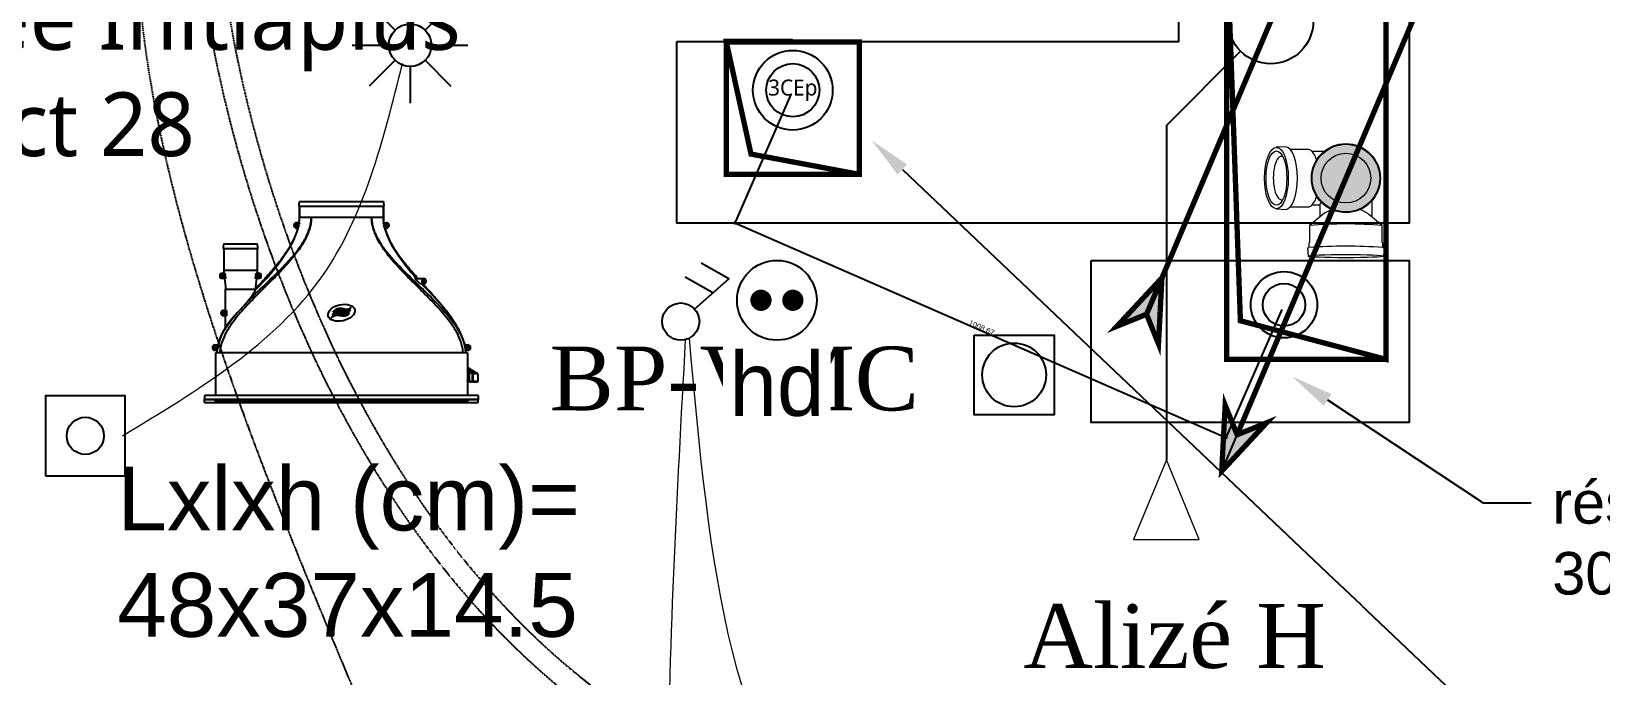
# Model space of a CAD drawing. Header units: millimetres. Extents: x 459337 to 526921, y -375392 to -289779.
# Drawn here: x 465234 to 468187, y -345569 to -344357 of the extents above; entities that cross this region are included whole.
import ezdxf
from ezdxf import colors
from ezdxf.entities.mleader import LeaderData, LeaderLine
from ezdxf.math import Vec2, Vec3

# ---------------------------------------------------------------- set-up
doc = ezdxf.new("R2010")
doc.units = ezdxf.units.MM
doc.set_wipeout_variables(frame=1)
doc.linetypes.add('prlm_ef', pattern=[0.165, 0.1, -0.065])
for name, color, linetype in [('_GAZELEC-EAU CHAUDE', 1, 'Continuous'), ('GAZ-EU FLECHE', 42, 'Continuous'), ('GAZ-FLECHE VMC', 93, 'Continuous'), ('prlm-CHAUFF', 30, 'Continuous'), ('prlm-EAU-CHU', 42, 'Continuous'), ('prlm-EAU-EF', 161, 'Continuous'), ('prlm-EAU-EUEV', 25, 'Continuous'), ('prlm-ELEC-CFO', 201, 'Continuous'), ('prlm-GT', 242, 'Continuous'), ('prlm-VMC', 93, 'Continuous')]:
    doc.layers.add(name, color=color, linetype=linetype)
doc.layers.add('_GAZELEC-RESERVATION', color=1, linetype='Continuous', lineweight=18)
doc.layers.add('_GAZELEC-RESERVATION 2', color=132, linetype='Continuous', lineweight=18)
doc.styles.add('Helvetica', font='arial.ttf')
doc.styles.add('prlm-chauff', font='trebucbi.ttf', dxfattribs={"height": 18})
doc.styles.add('prlm-elec-cfo', font='comic.ttf', dxfattribs={"height": 12})
doc.styles.add('prlm-vmc', font='pala.ttf', dxfattribs={"height": 14})
doc.styles.get("Standard").update_dxf_attribs({"font": 'arial.ttf'})
doc.dimstyles.new('IS', dxfattribs={"dimtxt": 10.122308, "dimasz": 5.007446, "dimexe": 2, "dimexo": 10, "dimgap": 0.03, "dimtad": 1, "dimdec": 1, "dimzin": 11, "dimtxsty": 'Helvetica', "dimblk": 'DOT', "dimcen": 0, "dimdle": 0.1, "dimazin": 0, "dimtfac": 0.8, "dimtdec": 1, "dimtix": 1, "dimtmove": 0, "dimatfit": 0, "dimldrblk": 'VW_FILLEDARROW', "dimfxl": 1, "dimfrac": 2, "dimtolj": 1, "dimtzin": 11, "dimarcsym": 0})

# ---------------------------------------------------------------- blocks, each defined once
blk = doc.blocks.new('xi.be')
at = {"layer": 'prlm-VMC', "color": 0, "linetype": 'ByBlock', "lineweight": 5, "flags": 128}
blk.add_lwpolyline([(-6.17, -15), (6.17, -15), (0, 0)], close=True, dxfattribs=at)
at = {"layer": 'prlm-VMC', "color": 0, "linetype": 'ByBlock', "lineweight": 5}
blk.add_solid([(0, -1), (5.17, -14), (-5.17, -14), (0, -1)], dxfattribs=at)
blk = doc.blocks.new('xi.chu')
at = {"layer": 'prlm-EAU-EUEV', "linetype": 'ByBlock', "lineweight": 5}
blk.add_hatch(color=0, dxfattribs=at).paths.add_polyline_path([(6.5, 0, 1), (-6.5, 0, 1)])
at = {"layer": 'prlm-EAU-EUEV', "color": 0, "linetype": 'ByBlock', "lineweight": 5}
blk.add_circle((0, 0), 6.5, dxfattribs=at)
blk = doc.blocks.new('xi.3cep100-150')
at = {"layer": 'prlm-CHAUFF', "color": 0}
for radius in [7.5, 5]:
    blk.add_circle((0, 0), radius, dxfattribs=at)
at = {"layer": 'prlm-CHAUFF', "color": 0, "insert": (0, 0), "char_height": 3, "width": 9.7815, "attachment_point": 5, "style": 'prlm-chauff'}
blk.add_mtext('3CEp', dxfattribs=at)
blk = doc.blocks.new('xi.ventvert')
at = {"layer": 'prlm-CHAUFF', "ltscale": 50}
for radius in [6.25, 4]:
    blk.add_circle((0, 0), radius, dxfattribs=at)
blk = doc.blocks.new('xi.aam22')
at = {"layer": 'prlm-EAU-CHU', "color": 0, "lineweight": 13}
for p, q in [((-5.8, 13.12), (-5.89, 11.33)), ((5.89, 11.33), (5.8, 13.12)), ((-5.41, 10.46), (-5.41, 7.11)), ((5.41, 7.11), (5.41, 10.46)), ((-13.12, 7.25), (-14.67, 7.11)), ((-13.12, 7.25), (-13.03, 6.97)), ((-12.22, 6.97), (-13.03, 6.97)), ((-12.09, 6.85), (-12.22, 6.97)), ((-8.92, 6.85), (-12.09, 6.85)), ((-6.83, 4.34), (-8.91, 6.84)), ((-5, 6.32), (-5, 4.87)), ((5, 3.93), (5, 6.32)), ((-7.27, 4.87), (-4.96, 4.87)), ((-8.91, -6.84), (-6.83, -4.34)), ((-4.09, -4.87), (-7.27, -4.87)), ((-14.67, -7.11), (-13.12, -7.25)), ((-13.03, -6.94), (-13.12, -7.25)), ((-13.03, -6.97), (-12.22, -6.97)), ((-12.22, -6.97), (-12.09, -6.85)), ((-12.09, -6.85), (-8.92, -6.85))]:
    blk.add_line(p, q, dxfattribs=at)
at = {"layer": 'prlm-EAU-CHU', "color": 0, "lineweight": 13, "flags": 128}
blk.add_lwpolyline([(-4.96, 4.87), (-4.86, 4.84), (-4.68, 4.73), (-4.43, 4.56)], dxfattribs=at)
at = {"layer": 'prlm-EAU-CHU', "color": 0, "lineweight": 13}
for radius in [6.36, 4.67]:
    blk.add_circle((0, 0), radius, dxfattribs=at)
for centre, radius, start, end in [((-119.65, -0.01), 106.84, 356.281, 3.7477), ((-87.18, 0), 78.56, 354.9975, 5.0025), ((-4.48, 7.14), 0.936, 184.6605, 218.1259), ((-2.54, 9.09), 3.68, 223.507, 258.776), ((2.54, 9.09), 3.68, 281.224, 316.493), ((4.48, 7.14), 0.936, 321.8741, 355.3395), ((-11.68, 0.73), 6.05, 16.1332, 36.5542), ((-11.68, -0.73), 6.05, 323.4458, 343.8668)]:
    blk.add_arc(centre, radius, start, end, dxfattribs=at)
for centre, major_axis, ratio in [((0, 13.07), (5.79, 0), 0.383426), ((0, 13.07), (5.11, 0), 0.383329), ((-14.67, 0), (0, -7.1), 0.043635)]:
    blk.add_ellipse(centre, major_axis=major_axis, ratio=ratio, dxfattribs=at)
for centre, major_axis, ratio, start_param, end_param in [((0, 12.09), (-4.1, -0.03), 0.383971, 2.986035, 6.398097), ((0, 11.41), (-5.89, 0), 0.391508, 0.036281, 3.105311)]:
    blk.add_ellipse(centre, major_axis=major_axis, ratio=ratio, start_param=start_param, end_param=end_param, dxfattribs=at)
blk = doc.blocks.new('_DOT')
at = {"linetype": 'ByBlock', "lineweight": -2}
blk.add_line((-0.5, 0), (-1, 0), dxfattribs=at)
at = {"linetype": 'ByBlock'}
blk.add_lwpolyline([(-0.25, 0, 1), (0.25, 0, 1)], format="xyb", close=True, dxfattribs=at)
blk = doc.blocks.new('*D100')
at = {"layer": 'prlm-CHAUFF', "color": 0, "lineweight": -2, "ltscale": 50, "transparency": 16777216}
for p, q in [((466662.5, -344477.2), (466556.7, -344719.4)), ((466562.1, -344719.6), (467477.3, -345119.2)), ((467586.9, -344880.8), (467481.1, -345123.1))]:
    blk.add_line(p, q, dxfattribs=at)
at = {"layer": 'prlm-CHAUFF', "color": 0, "lineweight": -2, "ltscale": 50, "transparency": 16777216, "xscale": 5.007446289062499, "yscale": 5.007446289062499, "zscale": 5.007446289062499}
for p, rotation in [((466557.5, -344717.6), 156.4122629262907), ((467481.9, -345121.2), 336.4122629262907)]:
    blk.add_blockref('_DOT', p, dxfattribs=dict(at, rotation=rotation))
at = {"layer": 'prlm-CHAUFF', "color": 0, "ltscale": 50, "transparency": 16777216, "insert": (467021.8, -344914.7), "char_height": 10.122, "attachment_point": 5, "rotation": 336.4123, "style": 'Helvetica'}
blk.add_mtext('\\A1;1008.67', dxfattribs=at)
blk = doc.blocks.new('VW_FILLEDARROW')
at = {"linetype": 'Continuous', "flags": 128}
blk.add_lwpolyline([(-10.56, 2.83), (0, 0), (-10.56, -2.83)], close=True, dxfattribs=at)
blk = doc.blocks.new('xi.twintop')
at = {"layer": 'prlm-CHAUFF', "ltscale": 50}
for p, q in [((-8, 35.6), (8, 35.6)), ((-7.9, 36.5), (7.9, 36.5)), ((-7.9, 35.6), (-7.9, 33.5)), ((-7.9, 33.5), (-7.9, 35.6)), ((7.9, 35.6), (7.9, 33.5)), ((7.9, 33.5), (7.9, 35.6)), ((-7.9, 32.5), (-8.46, 32.5)), ((-7.9, 32.5), (-7.95, 32.18)), ((-5.67, 33.5), (-7.9, 33.5)), ((5.67, 33.5), (-5.67, 33.5)), ((7.9, 33.5), (5.67, 33.5)), ((7.95, 32.18), (7.9, 32.5)), ((7.9, 32.5), (8.46, 32.5)), ((-8.61, 31.95), (-8.61, 32.05)), ((-8.61, 32.05), (-8.51, 32.05)), ((-8.51, 31.95), (-8.61, 31.95)), ((-8.51, 32.16), (-8.41, 32.16)), ((-8.51, 32.05), (-8.51, 32.16)), ((-8.51, 31.84), (-8.51, 31.95)), ((-8.41, 31.84), (-8.51, 31.84)), ((-8.46, 31.5), (-8.16, 31.5)), ((-8.41, 32.16), (-8.41, 32.05)), ((-8.41, 32.05), (-8.3, 32.05)), ((-8.3, 31.95), (-8.41, 31.95)), ((-8.41, 31.95), (-8.41, 31.84)), ((-8.3, 32.05), (-8.3, 31.95)), ((-8.16, 31.5), (-7.95, 32.18)), ((8.16, 31.5), (7.95, 32.18)), ((8.46, 31.5), (8.16, 31.5)), ((8.3, 31.95), (8.3, 32.05)), ((8.3, 32.05), (8.41, 32.05)), ((8.41, 31.95), (8.3, 31.95)), ((8.41, 32.16), (8.51, 32.16)), ((8.41, 32.05), (8.41, 32.16)), ((8.41, 31.84), (8.41, 31.95)), ((8.51, 31.84), (8.41, 31.84)), ((8.51, 32.16), (8.51, 32.05)), ((8.51, 32.05), (8.61, 32.05)), ((8.61, 31.95), (8.51, 31.95)), ((8.51, 31.95), (8.51, 31.84)), ((8.61, 32.05), (8.61, 31.95)), ((-15.75, 27.6), (-22.25, 27.6)), ((-22.15, 28.5), (-15.85, 28.5)), ((-22.15, 27.6), (-22.15, 23.5)), ((-22.15, 27.6), (-22.15, 23.5)), ((-15.85, 27.6), (-15.85, 23.5)), ((-15.85, 27.6), (-15.85, 23.5)), ((-9.41, 28.48), (-9.41, 28.48)), ((9.12, 29.02), (9.09, 29.02)), ((9.41, 28.48), (9.38, 28.48)), ((-22.56, 22.55), (-22.45, 22.55)), ((-22.56, 22.45), (-22.56, 22.55)), ((-22.45, 22.45), (-22.56, 22.45)), ((-22.45, 22.66), (-22.35, 22.66)), ((-22.45, 22.55), (-22.45, 22.66)), ((-22.45, 22.34), (-22.45, 22.45)), ((-22.35, 22.34), (-22.45, 22.34)), ((-22.4, 23), (-21.97, 23)), ((-21.85, 22), (-22.4, 22)), ((-22.35, 22.66), (-22.35, 22.55)), ((-22.35, 22.55), (-22.24, 22.55)), ((-22.24, 22.45), (-22.35, 22.45)), ((-22.35, 22.45), (-22.35, 22.34)), ((-22.24, 22.55), (-22.24, 22.45)), ((-15.85, 23.5), (-22.15, 23.5)), ((-21.97, 23), (-21.85, 22.06)), ((-21.85, 22.06), (-21.85, 22)), ((-16.2, 19.84), (-14.13, 22)), ((-14.13, 22), (-16.2, 19.84)), ((-16.15, 22.06), (-16.03, 23)), ((-16.15, 22), (-16.15, 22.06)), ((-15.6, 22), (-16.15, 22)), ((-16.03, 23), (-15.6, 23)), ((-15.76, 22.45), (-15.76, 22.55)), ((-15.76, 22.55), (-15.65, 22.55)), ((-15.65, 22.45), (-15.76, 22.45)), ((-15.65, 22.66), (-15.55, 22.66)), ((-15.65, 22.55), (-15.65, 22.66)), ((-15.65, 22.34), (-15.65, 22.45)), ((-15.55, 22.34), (-15.65, 22.34)), ((-15.55, 22.66), (-15.55, 22.55)), ((-15.55, 22.55), (-15.44, 22.55)), ((-15.55, 22.45), (-15.55, 22.34)), ((-15.44, 22.45), (-15.55, 22.45)), ((-15.44, 22.55), (-15.44, 22.45)), ((14.83, 21), (13.83, 22)), ((13.83, 22), (15.44, 22)), ((15.44, 21), (14.83, 21)), ((15.28, 21.45), (15.28, 21.55)), ((15.28, 21.55), (15.39, 21.55)), ((15.39, 21.45), (15.28, 21.45)), ((15.39, 21.66), (15.49, 21.66)), ((15.39, 21.55), (15.39, 21.66)), ((15.39, 21.34), (15.39, 21.45)), ((15.49, 21.34), (15.39, 21.34)), ((15.49, 21.66), (15.49, 21.55)), ((15.49, 21.55), (15.6, 21.55)), ((15.49, 21.45), (15.49, 21.34)), ((15.6, 21.45), (15.49, 21.45)), ((15.6, 21.55), (15.6, 21.45)), ((-21.8, 20), (-16.2, 20)), ((-21.8, 16), (-21.8, 20)), ((-21.8, 16), (-21.8, 20)), ((-16.2, 19.84), (-16.2, 20)), ((-16.2, 19.84), (-16.2, 20)), ((-22.36, 15.45), (-22.36, 15.55)), ((-22.36, 15.55), (-22.25, 15.55)), ((-22.25, 15.45), (-22.36, 15.45)), ((-22.25, 15.66), (-22.15, 15.66)), ((-22.25, 15.55), (-22.25, 15.66)), ((-22.25, 15.34), (-22.25, 15.45)), ((-22.15, 15.34), (-22.25, 15.34)), ((-22.2, 16), (-21.65, 16)), ((-21.65, 15), (-22.2, 15)), ((-22.15, 15.66), (-22.15, 15.55)), ((-22.15, 15.55), (-22.04, 15.55)), ((-22.15, 15.45), (-22.15, 15.34)), ((-22.04, 15.45), (-22.15, 15.45)), ((-22.04, 15.55), (-22.04, 15.45)), ((-21.8, 12.88), (-21.8, 15)), ((-21.8, 12.88), (-21.8, 15)), ((-21.65, 16), (-21.65, 15)), ((-23.96, 8.95), (-23.96, 9.05)), ((-23.96, 9.05), (-23.85, 9.05)), ((-23.85, 8.95), (-23.96, 8.95)), ((-23.85, 9.16), (-23.75, 9.16)), ((-23.85, 9.05), (-23.85, 9.16)), ((-23.85, 8.84), (-23.85, 8.95)), ((-23.8, 9.5), (-23.19, 9.5)), ((-23.75, 9.16), (-23.75, 9.05)), ((-23.75, 9.05), (-23.64, 9.05)), ((-23.75, 8.95), (-23.75, 8.84)), ((-23.64, 8.95), (-23.75, 8.95)), ((-23.64, 9.05), (-23.64, 8.95)), ((23.19, 9.5), (23.8, 9.5)), ((23.64, 8.95), (23.64, 9.05)), ((23.64, 9.05), (23.75, 9.05)), ((23.75, 8.95), (23.64, 8.95)), ((23.75, 9.16), (23.85, 9.16)), ((23.75, 9.05), (23.75, 9.16)), ((23.75, 8.84), (23.75, 8.95)), ((23.85, 9.16), (23.85, 9.05)), ((23.85, 9.05), (23.96, 9.05)), ((23.85, 8.95), (23.85, 8.84)), ((23.96, 8.95), (23.85, 8.95)), ((23.96, 9.05), (23.96, 8.95)), ((-23.75, 8.84), (-23.85, 8.84)), ((-23.36, 8.5), (-23.8, 8.5)), ((23.7, 8), (-23.7, 8)), ((-23.7, 8), (-23.7, 0)), ((-23.36, 8.42), (-23.36, 8.5)), ((23.36, 8.42), (23.36, 8.5)), ((23.8, 8.5), (23.36, 8.5)), ((23.7, 8), (23.7, 0)), ((23.85, 8.84), (23.75, 8.84)), ((24.18, 4.47), (23.7, 4.81)), ((24.06, 4.42), (23.7, 4.66)), ((24.06, 2.6), (24.06, 4.42)), ((24.64, 4.04), (24.06, 4.42)), ((24.2, 4.46), (24.18, 4.47)), ((24.54, 4.24), (24.2, 4.46)), ((24.35, 4.85), (24.33, 4.89)), ((24.35, 4.36), (24.35, 4.85)), ((24.35, 4.85), (24.36, 4.85)), ((24.41, 4.79), (24.43, 4.83)), ((24.41, 4.79), (24.41, 4.32)), ((25.01, 4.43), (24.41, 4.79)), ((24.43, 4.83), (25.04, 4.47)), ((24.64, 4.04), (24.72, 4.01)), ((24.64, 2.6), (24.64, 4.04)), ((24.72, 4.01), (24.72, 2.65)), ((25.04, 4.47), (25.01, 4.43)), ((25.01, 4.25), (25.01, 4.43)), ((25.02, 4.42), (25.01, 4.43)), ((25.06, 4.46), (25.02, 4.42)), ((25.02, 4.42), (25.02, 4.25)), ((25.28, 4.25), (25.02, 4.42)), ((25.04, 4.47), (25.06, 4.46)), ((25.06, 4.46), (25.39, 4.24)), ((25.71, 2.65), (25.71, 4.01)), ((-25.75, 0), (-25.75, -0.73)), ((25.75, 0), (-25.75, 0)), ((23.7, 2.6), (24.06, 2.6)), ((23.7, 2.57), (23.73, 2.6)), ((23.79, 2.6), (23.88, 2.51)), ((23.88, 2.51), (23.97, 2.6)), ((24.04, 2.6), (24.13, 2.51)), ((24.64, 2.6), (24.06, 2.6)), ((24.13, 2.51), (24.22, 2.6)), ((24.18, 2.56), (24.24, 2.51)), ((24.24, 2.51), (24.3, 2.58)), ((24.28, 2.6), (24.37, 2.51)), ((24.37, 2.51), (24.46, 2.6)), ((24.42, 2.57), (24.48, 2.51)), ((24.48, 2.51), (24.56, 2.58)), ((24.54, 2.6), (24.63, 2.51)), ((24.63, 2.51), (24.72, 2.6)), ((24.72, 2.65), (24.64, 2.6)), ((24.64, 2.6), (24.64, 2.6)), ((25.66, 2.6), (24.64, 2.6)), ((24.7, 2.58), (24.77, 2.51)), ((24.72, 2.65), (25.71, 2.65)), ((24.73, 2.6), (24.82, 2.51)), ((24.77, 2.51), (24.79, 2.53)), ((24.82, 2.51), (24.91, 2.6)), ((24.9, 2.59), (24.98, 2.51)), ((24.98, 2.51), (25.07, 2.6)), ((25.02, 2.54), (25.05, 2.51)), ((25.05, 2.51), (25.09, 2.55)), ((25.06, 2.58), (25.13, 2.51)), ((25.13, 2.51), (25.22, 2.6)), ((25.19, 2.57), (25.25, 2.51)), ((25.25, 2.51), (25.34, 2.6)), ((25.27, 2.53), (25.29, 2.51)), ((25.29, 2.51), (25.32, 2.54)), ((25.31, 2.56), (25.36, 2.51)), ((25.36, 2.51), (25.45, 2.6)), ((25.4, 2.55), (25.44, 2.51)), ((25.44, 2.51), (25.53, 2.6)), ((25.48, 2.54), (25.51, 2.51)), ((25.51, 2.51), (25.6, 2.6)), ((25.53, 2.53), (25.55, 2.51)), ((25.55, 2.51), (25.64, 2.6)), ((25.71, 2.65), (25.66, 2.6)), ((25.66, 2.6), (25.66, 2.6)), ((25.75, 0), (25.75, -0.73)), ((-25.75, -0.81), (-25.75, -0.73)), ((-25.75, -0.73), (25.75, -0.73)), ((-25.75, -1.3), (-25.75, -0.81)), ((25.75, -0.81), (-25.75, -0.81)), ((-25.75, -1.3), (25.75, -1.3)), ((23.75, -0.99), (-23.75, -0.99)), ((-23.75, -1.06), (-23.75, -0.99)), ((-23.55, -0.99), (-23.75, -1.06)), ((-23.75, -1.06), (23.75, -1.06)), ((23.75, -1.11), (-23.75, -1.11)), ((-23.75, -1.16), (-23.75, -1.11)), ((-23.59, -1.11), (-23.75, -1.16)), ((-23.75, -1.16), (23.75, -1.16)), ((23.75, -1.2), (-23.75, -1.2)), ((-23.75, -1.23), (-23.75, -1.2)), ((-23.64, -1.2), (-23.75, -1.23)), ((-23.75, -1.23), (23.75, -1.23)), ((23.75, -1.26), (-23.75, -1.26)), ((-23.75, -1.28), (-23.75, -1.26)), ((-23.68, -1.26), (-23.75, -1.28)), ((-23.75, -1.28), (23.75, -1.28)), ((23.75, -1.29), (-23.75, -1.29)), ((-23.75, -1.3), (-23.75, -1.29)), ((-23.73, -1.29), (-23.75, -1.3)), ((-23.75, -1.3), (23.75, -1.3)), ((23.75, -1.06), (23.55, -0.99)), ((23.75, -1.16), (23.59, -1.11)), ((23.75, -1.23), (23.64, -1.2)), ((23.75, -1.28), (23.68, -1.26)), ((23.75, -1.3), (23.73, -1.29)), ((23.75, -0.99), (23.75, -1.06)), ((23.75, -1.11), (23.75, -1.16)), ((23.75, -1.2), (23.75, -1.23)), ((23.75, -1.26), (23.75, -1.28)), ((23.75, -1.29), (23.75, -1.3)), ((25.75, -0.73), (25.75, -0.81)), ((25.75, -1.3), (25.75, -0.81))]:
    blk.add_line(p, q, dxfattribs=at)
for centre, radius in [((-8.46, 32), 0.3), ((-8.46, 32), 0.25), ((8.46, 32), 0.3), ((8.46, 32), 0.25), ((-22.4, 22.5), 0.3), ((-22.4, 22.5), 0.25), ((-15.6, 22.5), 0.3), ((-15.6, 22.5), 0.25), ((15.44, 21.5), 0.3), ((15.44, 21.5), 0.25), ((-22.2, 15.5), 0.3), ((-22.2, 15.5), 0.25), ((-23.8, 9), 0.3), ((-23.8, 9), 0.25), ((23.8, 9), 0.3), ((23.8, 9), 0.25)]:
    blk.add_circle(centre, radius, dxfattribs=at)
for centre, radius, start, end in [((-6.01, 35.83), 2, 160.5755, 186.7441), ((-6.01, 35.83), 2, 160.5755, 186.7441), ((6.01, 35.83), 2, 353.2559, 19.4245), ((6.01, 35.83), 2, 353.2559, 19.4245), ((-8.46, 32), 0.5, 90, 270), ((-15.67, 33.51), 7.77, 352.5456, 359.9423), ((-15.72, 33.51), 7.82, 352.5763, 359.9264), ((-15.07, 33.49), 7.17, 352.0923, 353.5448), ((-15.07, 33.49), 7.17, 353.9053, 0.1157), ((15.11, 33.49), 7.25, 179.9215, 187.8382), ((15.67, 33.51), 7.77, 180.0577, 187.4544), ((15.72, 33.51), 7.82, 180.0736, 187.4237), ((8.46, 32), 0.5, 270, 90), ((-19.51, 34.47), 11.74, 332.3321, 345.441), ((-19.16, 34.32), 11.35, 332.1374, 345.6929), ((21.1, 34.98), 13.43, 192.9954, 216.0824), ((19.16, 34.32), 11.35, 194.4106, 207.8626), ((-20.26, 27.83), 2, 160.5755, 186.7441), ((-20.26, 27.83), 2, 160.5755, 186.7441), ((-17.74, 27.83), 2, 353.2559, 19.4245), ((-17.74, 27.83), 2, 353.2559, 19.4245), ((-43.13, 48.06), 39, 319.3887, 329.86), ((-43.13, 48.06), 39, 319.3887, 329.8601), ((-26.92, 38.17), 20.01, 331.0483, 332.7983), ((-26.92, 38.17), 20.01, 331.0482, 332.7982), ((26.92, 38.17), 20.01, 207.2018, 208.9518), ((43.13, 48.06), 39, 210.1399, 220.6113), ((43.13, 48.06), 39, 212.5506, 220.6113), ((-22.4, 22.5), 0.5, 90, 270), ((-15.6, 22.5), 0.5, 270, 90), ((-22.51, 30.1), 11.66, 315.9701, 320.4245), ((-22.76, 30.33), 11.99, 316.0326, 320.3619), ((22.51, 30.1), 11.66, 219.5755, 224.0299), ((22.76, 30.33), 11.99, 219.6381, 223.9674), ((15.44, 21.5), 0.5, 270, 90), ((-22.2, 15.5), 0.5, 90, 270), ((-2.48, -0.77), 23.65, 136.4099, 144.7501), ((-44.74, 40.05), 35.1, 315.7111, 319.5265), ((-23.8, 9), 0.5, 90, 270), ((-11.41, 6.64), 12.12, 163.7263, 166.3852), ((23.8, 9), 0.5, 270, 90), ((17.64, -7.23), 13.85, 61.9182, 64.0515), ((17.76, -6.88), 13.43, 62.115, 63.7632), ((18.29, -6.04), 12.5, 61.3177, 61.5903), ((24.75, 5.45), 0.703, 233.033, 242.9325), ((24.72, 5.11), 0.448, 214.6713, 225.4982), ((25.88, 4.92), 0.836, 234.1326, 239.2425), ((18.29, -6.04), 12.5, 53.7494, 55.0637)]:
    blk.add_arc(centre, radius, start, end, dxfattribs=at)
blk.add_ellipse((0, 15.55), major_axis=(2.49, 0.57), ratio=0.600775, dxfattribs=at)
for points, knots in [([(-5.67, 33.5), (-5.67, 33.33), (-5.68, 33.16), (-5.7, 32.82), (-5.72, 32.65), (-5.8, 32.15), (-5.87, 31.82), (-6.05, 31.16), (-6.16, 30.84), (-6.41, 30.21), (-6.55, 29.9), (-7, 29), (-7.34, 28.43), (-8.08, 27.34), (-8.47, 26.81), (-9.69, 25.27), (-10.57, 24.3), (-12.38, 22.39), (-13.32, 21.46), (-15.19, 19.6), (-16.12, 18.67), (-17.95, 16.77), (-18.84, 15.8), (-20.08, 14.27), (-20.47, 13.75), (-21.03, 12.94), (-21.21, 12.66), (-21.55, 12.09), (-21.72, 11.8), (-22.17, 10.91), (-22.43, 10.31), (-22.7, 9.36), (-22.77, 9.03), (-22.86, 8.47), (-22.88, 8.24), (-22.89, 8)], [0, 0, 0, 0, 0.015625, 0.015625, 0.03125, 0.03125, 0.0625, 0.0625, 0.09375, 0.09375, 0.125, 0.125, 0.1875, 0.1875, 0.25, 0.25, 0.375, 0.375, 0.5, 0.5, 0.625, 0.625, 0.75, 0.75, 0.8125, 0.8125, 0.84375, 0.84375, 0.875, 0.875, 0.9375, 0.9375, 0.96875, 0.96875, 0.9907189, 0.9907189, 0.9907189, 0.9907189]), ([(-18.04, 17.26), (-16.85, 18.51), (-15.59, 19.7), (-13.1, 22.1), (-11.85, 23.3), (-10.07, 25.17), (-9.49, 25.81), (-8.39, 27.13), (-7.87, 27.82), (-7.16, 28.91), (-6.93, 29.29), (-6.52, 30.07), (-6.33, 30.48), (-6.02, 31.31), (-5.89, 31.74), (-5.76, 32.39), (-5.73, 32.61), (-5.69, 32.95), (-5.69, 33.06), (-5.67, 33.28), (-5.67, 33.39), (-5.67, 33.5)], [0, 0, 0, 0, 0.25, 0.25, 0.5, 0.5, 0.625, 0.625, 0.75, 0.75, 0.8125, 0.8125, 0.875, 0.875, 0.9375, 0.9375, 0.96875, 0.96875, 0.984375, 0.984375, 1, 1, 1, 1]), ([(5.67, 33.5), (5.67, 33.33), (5.68, 33.16), (5.71, 32.81), (5.73, 32.64), (5.81, 32.14), (5.88, 31.8), (6.08, 31.14), (6.2, 30.82), (6.47, 30.19), (6.62, 29.88), (7.1, 28.98), (7.46, 28.42), (8.23, 27.34), (8.65, 26.82), (9.93, 25.3), (10.84, 24.34), (12.72, 22.46), (13.69, 21.54), (15.61, 19.69), (16.57, 18.77), (18.43, 16.87), (19.34, 15.9), (20.59, 14.36), (20.99, 13.83), (21.55, 13), (21.73, 12.72), (22.07, 12.15), (22.24, 11.85), (22.69, 10.95), (22.94, 10.33), (23.21, 9.37), (23.28, 9.05), (23.36, 8.48), (23.38, 8.24), (23.39, 8)], [0, 0, 0, 0, 0.015625, 0.015625, 0.03125, 0.03125, 0.0625, 0.0625, 0.09375, 0.09375, 0.125, 0.125, 0.1875, 0.1875, 0.25, 0.25, 0.375, 0.375, 0.5, 0.5, 0.625, 0.625, 0.75, 0.75, 0.8125, 0.8125, 0.84375, 0.84375, 0.875, 0.875, 0.9375, 0.9375, 0.96875, 0.96875, 0.9908046, 0.9908046, 0.9908046, 0.9908046]), ([(22.89, 8), (22.88, 8.24), (22.86, 8.47), (22.77, 9.03), (22.7, 9.36), (22.43, 10.31), (22.17, 10.91), (21.72, 11.8), (21.55, 12.09), (21.21, 12.66), (21.03, 12.94), (20.47, 13.75), (20.08, 14.27), (18.84, 15.8), (17.95, 16.77), (16.12, 18.67), (15.18, 19.6), (13.32, 21.46), (12.38, 22.39), (10.57, 24.3), (9.69, 25.27), (8.47, 26.81), (8.08, 27.34), (7.34, 28.43), (7, 29), (6.55, 29.9), (6.41, 30.21), (6.16, 30.84), (6.05, 31.16), (5.87, 31.82), (5.79, 32.15), (5.72, 32.65), (5.7, 32.82), (5.68, 33.16), (5.67, 33.33), (5.67, 33.5)], [0.0092808, 0.0092808, 0.0092808, 0.0092808, 0.03125, 0.03125, 0.0625, 0.0625, 0.125, 0.125, 0.15625, 0.15625, 0.1875, 0.1875, 0.25, 0.25, 0.375, 0.375, 0.5, 0.5, 0.625, 0.625, 0.75, 0.75, 0.8125, 0.8125, 0.875, 0.875, 0.90625, 0.90625, 0.9375, 0.9375, 0.96875, 0.96875, 0.984375, 0.984375, 1, 1, 1, 1]), ([(-8.9, 29.46), (-9.06, 29.12), (-9.43, 28.41), (-10.08, 27.35), (-10.83, 26.27), (-11.65, 25.18), (-12.54, 24.1), (-13.65, 22.81), (-14.86, 21.46), (-15.81, 20.43), (-16.2, 20)], [0.1568082, 0.1568082, 0.1568082, 0.1568082, 0.2305418, 0.3149874, 0.4025619, 0.4929385, 0.5856877, 0.6803551, 0.8317746, 0.9509578, 0.9509578, 0.9509578, 0.9509578]), ([(14.38, 22), (14.06, 22.36), (13.37, 23.14), (12.33, 24.35), (11.38, 25.54), (10.58, 26.62), (9.93, 27.59), (9.37, 28.52), (9.05, 29.15), (8.91, 29.44)], [0.5730592, 0.5730592, 0.5730592, 0.5730592, 0.626259, 0.6884084, 0.7489718, 0.7930827, 0.8358988, 0.8773199, 0.9123747, 0.9123747, 0.9123747, 0.9123747]), ([(23.19, 9.5), (23.12, 9.79), (23.04, 10.07), (22.86, 10.64), (22.75, 10.92), (22.41, 11.74), (22.14, 12.27), (21.56, 13.3), (21.24, 13.8), (20.57, 14.77), (20.21, 15.25), (19.11, 16.65), (18.33, 17.54), (16.73, 19.29), (15.91, 20.15), (15.09, 21)], [0, 0, 0, 0, 0.0625, 0.0625, 0.125, 0.125, 0.25, 0.25, 0.375, 0.375, 0.5, 0.5, 0.75, 0.75, 1, 1, 1, 1]), ([(21.4, 13.55), (21.3, 13.71), (20.98, 14.2), (20.41, 15.02), (19.67, 15.99), (18.88, 16.96), (17.95, 18.04), (16.9, 19.22), (15.98, 20.24), (15.44, 20.84), (15.29, 21)], [0.1694223, 0.1694223, 0.1694223, 0.1694223, 0.1906001, 0.2339285, 0.2787061, 0.3247019, 0.3716424, 0.4351709, 0.4991397, 0.523565, 0.523565, 0.523565, 0.523565]), ([(-18.04, 17.26), (-17.81, 17.52), (-17.58, 17.79), (-17.17, 18.3), (-16.98, 18.55), (-16.64, 19.03), (-16.49, 19.25), (-16.32, 19.53), (-16.28, 19.62), (-16.22, 19.76), (-16.2, 19.81), (-16.2, 19.84)], [0, 0, 0, 0, 0.25, 0.25, 0.5, 0.5, 0.75, 0.75, 0.875, 0.875, 1, 1, 1, 1]), ([(-23.39, 8), (-23.38, 8.28), (-23.35, 8.55), (-23.25, 9.19), (-23.16, 9.55), (-22.84, 10.61), (-22.54, 11.29), (-21.83, 12.6), (-21.42, 13.22), (-20.56, 14.41), (-20.09, 14.98), (-19.62, 15.54)], [0.0331631, 0.0331631, 0.0331631, 0.0331631, 0.125, 0.125, 0.25, 0.25, 0.5, 0.5, 0.75, 0.75, 1, 1, 1, 1]), ([(-1.94, 14.63), (-1.21, 15.35), (-0.84, 15.44), (-0.45, 15.4), (0.16, 15.33), (0.81, 14.93), (1.54, 15.51)], [0, 0, 0, 0, 0.389075, 0.389075, 0.389075, 1, 1, 1, 1]), ([(-1.63, 15.67), (-0.9, 16.39), (-0.53, 16.49), (-0.14, 16.44), (0.47, 16.38), (1.12, 15.98), (1.85, 16.55)], [0, 0, 0, 0, 0.389075, 0.389075, 0.389075, 1, 1, 1, 1]), ([(-23.19, 9.5), (-23.12, 9.8), (-23.04, 10.09), (-22.9, 10.53), (-22.84, 10.67), (-22.74, 10.96), (-22.68, 11.1), (-22.5, 11.53), (-22.37, 11.8), (-22.1, 12.35), (-21.95, 12.61), (-21.8, 12.88)], [0, 0, 0, 0, 0.25, 0.25, 0.375, 0.375, 0.5, 0.5, 0.75, 0.75, 1, 1, 1, 1]), ([(-21.8, 12.88), (-21.96, 12.6), (-22.11, 12.32), (-22.4, 11.74), (-22.54, 11.45), (-22.78, 10.85), (-22.89, 10.55), (-23.01, 10.17), (-23.03, 10.1), (-23.05, 10.03)], [0, 0, 0, 0, 0.25, 0.25, 0.5, 0.5, 0.75, 0.75, 0.8062429, 0.8062429, 0.8062429, 0.8062429]), ([(24.24, 4.96), (24.23, 4.96), (24.23, 4.96), (24.22, 4.97), (24.2, 4.97), (24.19, 4.97), (24.18, 4.98), (24.16, 4.98), (24.15, 4.98), (24.13, 4.99), (24.11, 4.99), (24.09, 4.99), (24.08, 4.99), (24.05, 4.99), (24.02, 4.99), (23.98, 4.99), (23.93, 4.98), (23.89, 4.98), (23.84, 4.97), (23.78, 4.96), (23.74, 4.95), (23.71, 4.95), (23.7, 4.94)], [0.1059402, 0.1059402, 0.1059402, 0.1059402, 0.1359504, 0.1694868, 0.202886, 0.2361704, 0.2693627, 0.3024859, 0.3355633, 0.3686184, 0.401675, 0.434757, 0.4678887, 0.5010941, 0.5629781, 0.6246926, 0.6863942, 0.7482374, 0.8103737, 0.8729511, 0.9361135, 0.9654522, 0.9654522, 0.9654522, 0.9654522]), ([(23.7, 4.91), (23.71, 4.91), (23.72, 4.91), (23.74, 4.92), (23.78, 4.92), (23.81, 4.93), (23.83, 4.93), (23.86, 4.94), (23.89, 4.94), (23.92, 4.95), (23.94, 4.95), (23.97, 4.95), (23.99, 4.96), (24.02, 4.96), (24.04, 4.96), (24.06, 4.96), (24.08, 4.96), (24.11, 4.96), (24.14, 4.96), (24.18, 4.96), (24.21, 4.95), (24.24, 4.95), (24.26, 4.94), (24.28, 4.93), (24.3, 4.92), (24.32, 4.91), (24.33, 4.9), (24.33, 4.89)], [0.053874, 0.053874, 0.053874, 0.053874, 0.0607104, 0.0907643, 0.1206402, 0.1503557, 0.1799287, 0.2093776, 0.238721, 0.2679778, 0.2971672, 0.3263086, 0.3554219, 0.3845269, 0.4136437, 0.4427926, 0.4719939, 0.5012681, 0.5562327, 0.6110034, 0.6657154, 0.7205017, 0.7754929, 0.8308166, 0.8865967, 0.9429527, 1, 1, 1, 1]), ([(24.35, 4.85), (24.35, 4.86), (24.35, 4.86), (24.34, 4.87), (24.33, 4.88), (24.32, 4.88), (24.31, 4.89), (24.3, 4.89), (24.29, 4.9), (24.28, 4.9), (24.26, 4.91), (24.25, 4.91), (24.23, 4.91), (24.22, 4.92), (24.2, 4.92), (24.18, 4.92), (24.17, 4.92), (24.15, 4.92), (24.12, 4.92), (24.09, 4.92), (24.05, 4.92), (24, 4.92), (23.95, 4.91), (23.9, 4.9), (23.85, 4.89), (23.79, 4.88), (23.74, 4.87), (23.71, 4.86), (23.7, 4.86)], [0, 0, 0, 0, 0.0300773, 0.0600539, 0.0899314, 0.1197114, 0.1493956, 0.1789856, 0.2084831, 0.2378898, 0.2672073, 0.2964374, 0.3255817, 0.3546421, 0.3836203, 0.4125181, 0.4413372, 0.4700795, 0.4987468, 0.5532579, 0.6080368, 0.6630958, 0.7184471, 0.7741027, 0.8300742, 0.8863734, 0.9430116, 0.9677174, 0.9677174, 0.9677174, 0.9677174]), ([(24.65, 4.2), (24.65, 4.2), (24.64, 4.2), (24.64, 4.2), (24.63, 4.2), (24.63, 4.2), (24.62, 4.2), (24.61, 4.21), (24.6, 4.21), (24.59, 4.21), (24.58, 4.22), (24.55, 4.23), (24.54, 4.24), (24.54, 4.24)], [0, 0, 0, 0, 0.061789, 0.122374, 0.182441, 0.242697, 0.303842, 0.366548, 0.43144, 0.49908, 0.668346, 0.832646, 1, 1, 1, 1]), ([(25.45, 4.21), (25.44, 4.21), (25.44, 4.22), (25.43, 4.22), (25.41, 4.23), (25.4, 4.23), (25.39, 4.24), (25.37, 4.24), (25.36, 4.25), (25.34, 4.25), (25.32, 4.25), (25.3, 4.26), (25.29, 4.26), (25.27, 4.26), (25.24, 4.26), (25.22, 4.26), (25.2, 4.26), (25.17, 4.26), (25.13, 4.26), (25.08, 4.26), (25.03, 4.26), (24.97, 4.25), (24.91, 4.24), (24.85, 4.24), (24.79, 4.23), (24.72, 4.21), (24.67, 4.21), (24.65, 4.2)], [0.0304712, 0.0304712, 0.0304712, 0.0304712, 0.0599457, 0.0897682, 0.1195016, 0.1491541, 0.1787343, 0.2082505, 0.2377114, 0.2671256, 0.2965018, 0.3258487, 0.355175, 0.3844897, 0.4138015, 0.4431194, 0.4724522, 0.5018089, 0.5568669, 0.611863, 0.6668562, 0.7219052, 0.7770682, 0.8324028, 0.8879658, 0.9438132, 1, 1, 1, 1]), ([(25.71, 4.01), (25.69, 4.04), (25.65, 4.06), (25.55, 4.09), (25.48, 4.1), (25.35, 4.1), (25.31, 4.1), (25.21, 4.09), (25.16, 4.09), (24.98, 4.06), (24.86, 4.04), (24.72, 4.01)], [0, 0, 0, 0, 0.25, 0.25, 0.5, 0.5, 0.625, 0.625, 0.75, 0.75, 1, 1, 1, 1])]:
    blk.add_open_spline(points, degree=3, knots=knots, dxfattribs=at)
for points in [[(-22.15, 23.5), (-22.15, 23.33), (-22.14, 23.17), (-22.13, 23)], [(-22.15, 23.5), (-22.15, 23.33), (-22.14, 23.17), (-22.13, 23)], [(-22.01, 22), (-21.91, 21.33), (-21.8, 20.67), (-21.8, 20)], [(-22.01, 22), (-21.91, 21.33), (-21.8, 20.67), (-21.8, 20)], [(-15.99, 22), (-16.09, 21.33), (-16.2, 20.67), (-16.2, 20)], [(-15.99, 22), (-16.09, 21.33), (-16.2, 20.67), (-16.2, 20)], [(-15.85, 23.5), (-15.85, 23.33), (-15.86, 23.17), (-15.87, 23)], [(-15.85, 23.5), (-15.85, 23.33), (-15.86, 23.17), (-15.87, 23)], [(-0.55, 15.04), (-0.94, 15.09), (-1.32, 14.99), (-1.94, 14.63)], [(-1.78, 15.16), (-1.06, 15.88), (-0.68, 15.97), (-0.29, 15.93)], [(-0.39, 15.58), (-0.78, 15.62), (-1.16, 15.52), (-1.78, 15.16)], [(-0.23, 16.09), (-0.63, 16.13), (-1.01, 16.03), (-1.63, 15.67)], [(1.54, 15.51), (0.72, 14.57), (0.07, 14.98), (-0.55, 15.04)], [(1.7, 16.04), (0.88, 15.1), (0.23, 15.51), (-0.39, 15.58)], [(-0.29, 15.93), (0.32, 15.87), (0.96, 15.47), (1.7, 16.04)], [(1.85, 16.55), (1.03, 15.62), (0.38, 16.02), (-0.23, 16.09)], [(-23.19, 9.5), (-23.26, 9.17), (-23.32, 8.84), (-23.36, 8.5)], [(23.36, 8.5), (23.32, 8.84), (23.26, 9.17), (23.19, 9.5)]]:
    blk.add_open_spline(points, degree=3, dxfattribs=at)
at = {"layer": 'prlm-CHAUFF', "ltscale": 50, "insert": (-42.19, -13.41), "char_height": 12, "width": 139.7925, "attachment_point": 1}
blk.add_mtext('Lxlxh (cm)= 48x37x14.5', dxfattribs=at)
blk = doc.blocks.new('xi.bp-vmc-cui')
at = {"layer": 'prlm-VMC', "color": 0, "linetype": 'ByBlock', "lineweight": -2, "flags": 128}
blk.add_lwpolyline([(-7.5, 7.5), (7.5, 7.5), (7.5, -7.5), (-7.5, -7.5)], close=True, dxfattribs=at)
at = {"layer": 'prlm-VMC', "color": 0, "linetype": 'ByBlock', "lineweight": -2}
blk.add_circle((0, 0), 6, dxfattribs=at)
blk = doc.blocks.new('xi.PCHD')
at = {"color": 0, "lineweight": 5}
blk.add_wipeout([(-7.5, -7.5), (7.5, -7.5), (7.5, 7.5), (-7.5, 7.5)], dxfattribs=at).dxf.layer = 'prlm-ELEC-CFO'
at = {"layer": 'prlm-ELEC-CFO', "color": 0, "linetype": 'ByBlock', "lineweight": 5, "const_width": 2}
for points in [[(-4, 0, 1), (-2, 0, 1)], [(2, 0, 1), (4, 0, 1)]]:
    blk.add_lwpolyline(points, format="xyb", close=True, dxfattribs=at)
at = {"layer": 'prlm-ELEC-CFO', "color": 0, "linetype": 'ByBlock', "lineweight": -2}
blk.add_circle((0, 0), 7.5, dxfattribs=at)
blk = doc.blocks.new('xi.DA')
at = {"layer": 'prlm-ELEC-CFO', "color": 0}
for points in [[(0.61, -1.67), (7.04, 4.05), (1.81, 7.01)], [(4.05, 1.39), (-1.17, 4.34)]]:
    blk.add_lwpolyline(points, dxfattribs=at)
blk.add_circle((-2, -4), 3.5, dxfattribs=at)
blk = doc.blocks.new('xi.BP')
at = {"layer": 'prlm-ELEC-CFO', "color": 0, "flags": 128}
blk.add_lwpolyline([(-7.5, -7.5), (7.5, -7.5), (7.5, 7.5), (-7.5, 7.5)], close=True, dxfattribs=at)
at = {"layer": 'prlm-ELEC-CFO', "color": 0}
blk.add_circle((0, 0), 3.5, dxfattribs=at)
blk = doc.blocks.new('xi.SPOT')
at = {"color": 0, "lineweight": 5}
blk.add_wipeout([(-4, 0), (-2.83, -2.83), (0, -4), (2.83, -2.83), (4, 0), (2.83, 2.83), (0, 4), (-2.83, 2.83)], dxfattribs=at).dxf.layer = 'prlm-ELEC-CFO'
at = {"layer": 'prlm-ELEC-CFO', "color": 0, "linetype": 'ByBlock', "lineweight": -2, "flags": 128}
for points in [[(0, 10.88), (0, 4)], [(-7.69, 7.69), (-2.83, 2.83)], [(7.69, 7.69), (2.83, 2.83)], [(-10.88, 0), (-4, 0)], [(4, 0), (10.88, 0)], [(-2.83, -2.83), (-7.69, -7.69)], [(2.83, -2.83), (7.69, -7.69)], [(0, -4), (0, -10.88)]]:
    blk.add_lwpolyline(points, dxfattribs=at)
at = {"layer": 'prlm-ELEC-CFO', "color": 0, "linetype": 'ByBlock', "lineweight": -2}
blk.add_circle((0, 0), 4, dxfattribs=at)
blk = doc.blocks.new('FLECHE2')
h = blk.add_hatch(color=256)
h.dxf.hatch_style = 1
h.paths.add_polyline_path([(496271.9, -370023.3), (496278.4, -369899.2), (496300.9, -369954.8), (496356.5, -369932.3)])
at = {"const_width": 10}
for points in [[(496066.7, -370507.2), (496300.9, -369954.8), (496356.5, -369932.3), (496271.9, -370023.3), (496300.9, -369954.8), (496278.4, -369899.2), (496271.9, -370023.3), (496356.5, -369932.3), (496300.9, -369954.8), (496278.4, -369899.2), (496271.9, -370023.3)], [(496271.9, -370023.3), (496278.4, -369899.2), (496300.9, -369954.8), (496356.5, -369932.3), (496271.9, -370023.3)]]:
    blk.add_lwpolyline(points, dxfattribs=at)
blk = doc.blocks.new('FLECHE1')
h = blk.add_hatch(color=256)
h.dxf.hatch_style = 1
h.paths.add_polyline_path([(495907.1, -370439.6), (495913.6, -370315.5), (495936.1, -370371.1), (495991.7, -370348.6)])
for p, q in [((495907.1, -370439.6), (496141.3, -369887.2)), ((495913.6, -370315.5), (495907.1, -370439.6)), ((495913.6, -370315.5), (495907.1, -370439.6)), ((495936.1, -370371.1), (495913.6, -370315.5)), ((495936.1, -370371.1), (495913.6, -370315.5)), ((495991.7, -370348.6), (495907.1, -370439.6)), ((495907.1, -370439.6), (495991.7, -370348.6)), ((495907.1, -370439.6), (495936.1, -370371.1)), ((495936.1, -370371.1), (495991.7, -370348.6)), ((495991.7, -370348.6), (495936.1, -370371.1))]:
    blk.add_line(p, q)
at = {"const_width": 10}
for points in [[(495936.1, -370371.1), (496141.3, -369887.2)], [(495907.1, -370439.6), (495913.6, -370315.5), (495936.1, -370371.1), (495991.7, -370348.6), (495907.1, -370439.6)]]:
    blk.add_lwpolyline(points, dxfattribs=at)

msp = doc.modelspace()

# ---------------------------------------------------------------- linework, layer by layer
at = {"layer": '_GAZELEC-RESERVATION 2', "const_width": 10}
for points in [[(467782.96, -344774.45), (467782.96, -344974.45), (467482.96, -344974.45), (467482.96, -344174.45), (467782.96, -344174.45), (467782.96, -344974.45), (467508.832, -344901.719), (467482.96, -344174.45)], [(466666.532, -344376.249), (466541.532, -344376.249), (466541.532, -344626.249), (466791.532, -344626.249), (466791.532, -344377.427), (466541.532, -344377.443), (466587.963, -344588.134), (466791.532, -344626.249)]]:
    msp.add_lwpolyline(points, dxfattribs=at)
at = {"layer": 'prlm-ELEC-CFO', "lineweight": 13}
for points in [[(465405.218, -345118.291), (465780.336, -344818.989), (465932.272, -344417.446)], [(466464.323, -344937.185), (466430.92, -345815.651), (466462.858, -346770.875)]]:
    msp.add_spline(points, degree=3, dxfattribs=at)
at = {"layer": 'prlm-GT', "ltscale": 50}
for points in [[(466448.065, -344376.249), (467393.033, -344376.25), (467393.033, -343986.281), (467826.459, -343986.25), (467826.459, -344718.25), (466448.065, -344718.249)], [(467228.084, -344788.25), (467826.459, -344788.25), (467826.459, -345093.248), (467228.075, -345093.248)]]:
    msp.add_lwpolyline(points, close=True, dxfattribs=at)
at = {"layer": 'prlm-VMC'}
msp.add_lwpolyline([(467509.321, -344394.755), (467369.539, -344534.537), (467369.539, -345163.248)], dxfattribs=at)
msp.add_circle((467565.89, -344338.186), 80, dxfattribs=at)

# ---------------------------------------------------------------- block references
at = {"layer": 'GAZ-EU FLECHE'}
for name, p in [('FLECHE2', (-28358.778, 25874.964)), ('FLECHE1', (-28433.417, 25254.902))]:
    msp.add_blockref(name, p, dxfattribs=at)
at = {"layer": 'GAZ-FLECHE VMC', "rotation": 180}
msp.add_blockref('FLECHE2', (963633.093, -714844.31), dxfattribs=at)
at = {"layer": 'prlm-CHAUFF', "ltscale": 50, "xscale": 10, "yscale": 10, "zscale": 10}
for name, p in [('xi.3cep100-150', (466666.532, -344467.997)), ('xi.twintop', (465817.295, -345042.26))]:
    msp.add_blockref(name, p, dxfattribs=at)
at = {"layer": 'prlm-CHAUFF', "xscale": 10, "yscale": 10, "zscale": 10}
msp.add_blockref('xi.ventvert', (467590.925, -344871.619), dxfattribs=at)
at = {"layer": 'prlm-EAU-CHU', "ltscale": 50, "xscale": 10, "yscale": 10, "zscale": 10, "rotation": 90.0000000000005}
msp.add_blockref('xi.aam22', (467707.362, -344633.383), dxfattribs=at)
at = {"layer": 'prlm-EAU-EUEV', "xscale": 10, "yscale": 10, "zscale": 10, "rotation": 269.9999999999995}
msp.add_blockref('xi.chu', (467707.362, -344633.383), dxfattribs=at)
at = {"layer": 'prlm-ELEC-CFO', "xscale": 10, "yscale": 10, "zscale": 10}
msp.add_blockref('xi.BP', (465335.218, -345118.291), dxfattribs=at)
at = {"layer": 'prlm-VMC', "xscale": 10, "yscale": 10, "zscale": 10}
for name, p in [('xi.bp-vmc-cui', (467083.084, -345003.664)), ('xi.be', (467369.539, -345163.248))]:
    msp.add_blockref(name, p, dxfattribs=at)

# ---------------------------------------------------------------- texts
at = {"layer": 'prlm-VMC', "insert": (466209.009, -344950.279), "char_height": 120, "attachment_point": 1, "style": 'prlm-vmc'}
msp.add_mtext_dynamic_manual_height_columns('BP-VMC', width=101.12978, gutter_width=50, heights=[0], dxfattribs=at)

# ---------------------------------------------------------------- dimensions: what is measured, and where the dimension line sits
at = {"layer": 'prlm-CHAUFF', "ltscale": 50}
dim = msp.add_aligned_dim(p1=(466666.532, -344467.997), p2=(467590.925, -344871.619), distance=-272.377, dimstyle='IS', override={"dimdec": 2, "dimzin": 0, "dimdsep": 46, "dimpost": '<>'}, dxfattribs=at)
dim.commit()
dim.dimension.update_dxf_attribs({"geometry": '*D100', "text_midpoint": (467021.817, -344914.663)})

# ---------------------------------------------------------------- next in the draw order: block references
at = {"layer": 'prlm-ELEC-CFO', "xscale": 10, "yscale": 10, "zscale": 10}
msp.add_blockref('xi.SPOT', (465946.414, -344383.304), dxfattribs=at)

# ---------------------------------------------------------------- next in the draw order: texts
at = {"layer": 'prlm-ELEC-CFO', "lineweight": 20, "insert": (466636.732, -345021.538), "char_height": 120, "attachment_point": 5, "line_spacing_factor": 0.8, "style": 'prlm-elec-cfo', "bg_fill": 3, "box_fill_scale": 1.1, "bg_fill_color": 256, "bg_fill_transparency": 0}
msp.add_mtext('hd', dxfattribs=at)

# ---------------------------------------------------------------- next in the draw order: block references
at = {"layer": 'prlm-ELEC-CFO', "xscale": 10, "yscale": 10, "zscale": 10}
msp.add_blockref('xi.PCHD', (466636.7, -344863.217), dxfattribs=at)

# ---------------------------------------------------------------- next in the draw order: texts
at = {"layer": 'prlm-CHAUFF', "insert": (464667.258, -344071.881), "char_height": 120, "width": 1804.18078, "attachment_point": 1, "style": 'prlm-chauff'}
msp.add_mtext('Chaudière individuelle Chappée Initiaplus Compact 28 ', dxfattribs=at)

# ---------------------------------------------------------------- next in the draw order: linework, layer by layer
at = {"layer": 'prlm-ELEC-CFO', "lineweight": 13}
msp.add_spline([(466471.334, -344934.593), (466781.51, -345907.327), (467599.723, -345897.818)], degree=3, dxfattribs=at)

# ---------------------------------------------------------------- next in the draw order: block references
at = {"layer": 'prlm-ELEC-CFO', "xscale": 10, "yscale": 10, "zscale": 10}
msp.add_blockref('xi.DA', (466475.759, -344863.249), dxfattribs=at)

# ---------------------------------------------------------------- next in the draw order: texts
at = {"layer": 'prlm-VMC', "ltscale": 25, "insert": (467385.033, -345575.876), "char_height": 120, "width": 586.14744, "attachment_point": 5, "line_spacing_factor": 0.8, "style": 'prlm-vmc', "bg_fill": 2}
msp.add_mtext('Alizé H 10/45/135', dxfattribs=at)

# ---------------------------------------------------------------- next in the draw order: linework, layer by layer
at = {"layer": '_GAZELEC-EAU CHAUDE', "linetype": 'prlm_ef'}
msp.add_open_spline([(467123.391, -344176.912), (467112.585, -344122.947), (467101.778, -344068.977), (467086.879, -343994.432), (467082.789, -343973.95), (467070.516, -343912.442), (467062.334, -343871.352), (467051.83, -343818.447), (467049.511, -343806.753), (467046.073, -343789.408), (467044.956, -343783.768), (467042.722, -343772.512), (467041.604, -343766.893), (467038.233, -343750.069), (467035.964, -343738.897), (467028.991, -343705.558), (467024.121, -343683.566), (467013.425, -343640.289), (467007.599, -343619.004), (466994.506, -343577.363), (466987.24, -343557.009), (466975.46, -343528.64), (466971.721, -343520.172), (466965.53, -343507.03), (466963.212, -343502.281), (466956.05, -343488.146), (466950.978, -343478.825), (466930.973, -343444.459), (466914.204, -343420.198), (466877.054, -343374.23), (466856.674, -343352.523), (466812.976, -343312.387), (466789.658, -343293.958), (466755.755, -343271.137), (466746.122, -343265.062), (466726.478, -343253.496), (466716.465, -343248.009), (466686.037, -343232.567), (466665.137, -343223.581), (466622.297, -343208.081), (466600.359, -343201.568), (466555.669, -343190.888), (466532.918, -343186.721), (466474.687, -343178.988), (466438.828, -343176.903), (466366.708, -343177.422), (466330.448, -343180.026), (466283.045, -343186.197), (466271.652, -343187.892), (466248.972, -343191.697), (466237.683, -343193.806), (466203.996, -343200.758), (466181.78, -343206.225), (466117.822, -343224.636), (466076.942, -343239.832), (465998.626, -343276.454), (465961.189, -343297.878), (465917.55, -343328.335), (465909.25, -343334.397), (465884.752, -343353.128), (465868.916, -343366.372), (465838.317, -343394.22), (465823.556, -343408.822), (465781.5, -343453.893), (465755.881, -343486.061), (465719.226, -343539.849), (465706.503, -343560.422), (465688.716, -343592.216), (465682.933, -343603.129), (465668.888, -343631.148), (465661, -343648.386), (465646.441, -343683.305), (465639.772, -343700.983), (465620.328, -343758.133), (465609.783, -343798.396), (465593.801, -343880.62), (465588.365, -343922.581), (465582.095, -344007.849), (465581.262, -344051.155), (465583.679, -344138.722), (465586.929, -344182.982), (465599.348, -344293.105), (465610.591, -344359.286), (465628.633, -344443.297), (465632.695, -344461.195), (465641.213, -344496.951), (465645.669, -344514.799), (465659.62, -344568.222), (465669.701, -344603.675), (465702.25, -344709.292), (465727.024, -344778.714), (465790.498, -344933.639), (465831.153, -345018.046), (465921.913, -345178.448), (465972.017, -345254.443), (466071.063, -345382.129), (466118.493, -345435.713), (466219.032, -345533.954), (466272.139, -345578.61), (466346.72, -345631.367), (466365.781, -345644.05), (466395.221, -345662.408), (466405.379, -345668.525), (466425.878, -345680.445), (466436.216, -345686.247), (466467.493, -345703.194), (466488.693, -345713.879), (466560.07, -345747.382), (466611.705, -345767.685), (466718.146, -345802.961), (466772.951, -345817.933), (466885.267, -345843.399), (466942.776, -345853.892), (467059.998, -345871.268), (467119.712, -345878.15), (467268.498, -345891.716), (467358.52, -345896.87), (467540.585, -345904.21), (467632.627, -345906.397), (467728.462, -345908.613), (467732.017, -345908.695), (467735.573, -345908.777)], degree=3, knots=[0, 0, 0, 0, 165.68863502, 165.68863502, 228.3917612, 228.3917612, 353.79801354, 353.79801354, 389.34322484, 389.34322484, 406.46798258, 406.46798258, 423.59274033, 423.59274033, 457.84225582, 457.84225582, 526.3412868, 526.3412868, 594.84031778, 594.84031778, 663.33934876, 663.33934876, 692.99898509, 692.99898509, 709.97855877, 709.97855877, 743.93770612, 743.93770612, 836.83459664, 836.83459664, 929.73148716, 929.73148716, 1022.62837767, 1022.62837767, 1058.60936459, 1058.60936459, 1094.89605733, 1094.89605733, 1167.46944282, 1167.46944282, 1240.0428283, 1240.0428283, 1312.61621378, 1312.61621378, 1423.49127763, 1423.49127763, 1534.36634149, 1534.36634149, 1569.58271863, 1569.58271863, 1604.79909578, 1604.79909578, 1675.23185007, 1675.23185007, 1810.53643823, 1810.53643823, 1945.84102639, 1945.84102639, 1978.22417197, 1978.22417197, 2042.99046313, 2042.99046313, 2107.75675429, 2107.75675429, 2235.12180726, 2235.12180726, 2310.55845534, 2310.55845534, 2349.37298294, 2349.37298294, 2409.38851572, 2409.38851572, 2469.4040485, 2469.4040485, 2601.16359346, 2601.16359346, 2732.92313841, 2732.92313841, 2864.68268337, 2864.68268337, 2996.44222832, 2996.44222832, 3190.51503286, 3190.51503286, 3243.07020847, 3243.07020847, 3295.62538408, 3295.62538408, 3400.73573529, 3400.73573529, 3610.95643773, 3610.95643773, 3881.43882745, 3881.43882745, 4151.92121718, 4151.92121718, 4372.1907002, 4372.1907002, 4592.46018322, 4592.46018322, 4666.45345061, 4666.45345061, 4704.95260477, 4704.95260477, 4743.45175894, 4743.45175894, 4820.45006727, 4820.45006727, 4998.67360764, 4998.67360764, 5176.897148, 5176.897148, 5355.12068837, 5355.12068837, 5533.34422873, 5533.34422873, 5792.98685244, 5792.98685244, 6052.62947616, 6052.62947616, 6062.63157782, 6062.63157782, 6062.63157782, 6062.63157782], dxfattribs=at)
at = {"layer": 'prlm-EAU-EF', "linetype": 'prlm_ef'}
for points in [[(469579.044, -337789.11), (469274.917, -337764.255), (468782.586, -337873.549), (468460.106, -338168.281), (468354.431, -338513.903), (468354.431, -338790.474), (468354.431, -340221.762), (468354.431, -341253.254), (468354.431, -342936.662), (468354.431, -344533.06), (468354.431, -346675.932), (468354.431, -348576.244), (468437.473, -350810.428), (468384.298, -351466.634), (468078.505, -352166.475), (467670.714, -352999.11), (467393.226, -353747.578), (467260.897, -354663.563)], [(467179.306, -344170.508), (467137.621, -343843.498), (466926.525, -343288.945), (466250.03, -343108.982), (465576.775, -343578.497), (465835.115, -345584.55), (466425.736, -346903.402), (466917.719, -347557.624), (467738.803, -347668.537)], [(467162.612, -344169.059), (467085.609, -343783.141), (466996.493, -343479.466), (466724.008, -343206.981), (466283.545, -343145.812), (465875.626, -343309.755), (465638.874, -343601.813), (465597.596, -344486.461), (466373.954, -345696.218), (467734.649, -345948.766)]]:
    msp.add_spline(points, degree=3, dxfattribs=at)

# ---------------------------------------------------------------- next in the draw order: leaders
at = {"layer": '_GAZELEC-RESERVATION', "color": 6}
ml = msp.add_multileader_mtext('Standard', dxfattribs=at)
ml.set_content('résa n°46\\P250x250 en dalle haute', color=6)
ml.set_leader_properties()
ml.build(insert=Vec2(0, 0))
ml.multileader.update_dxf_attribs({"has_text_frame": 1, "arrow_head_size": 80, "scale": 20})
ctx = ml.context
ctx.base_point, ctx.scale, ctx.char_height, ctx.arrow_head_size, ctx.landing_gap_size, ctx.plane_origin = Vec3(468055.773, -345654.717), 20, 80, 80, 40, Vec3(462346.609, -345456.34)
notes = []
notes.append((ctx, [(1, (1, 1, 0), (467965.928, -345654.717), (1, 0), 89.845, [(0, [(466814.666, -344562.092)], 0, [])])]))
ctx.mtext.insert, ctx.mtext.width, ctx.mtext.flow_direction = Vec3(468095.773, -345614.035), 1568.85041, 5
ml = msp.add_multileader_mtext('Standard', dxfattribs=at)
ml.set_content('résa n°45\\P300x800 en dalle haute', color=6)
ml.set_leader_properties()
ml.build(insert=Vec2(0, 0))
ml.multileader.update_dxf_attribs({"has_text_frame": 1, "arrow_head_size": 80, "scale": 20})
ctx = ml.context
ctx.base_point, ctx.scale, ctx.char_height, ctx.arrow_head_size, ctx.landing_gap_size, ctx.plane_origin = Vec3(468055.773, -345244.191), 20, 80, 80, 40, Vec3(462346.609, -345045.814)
notes.append((ctx, [(1, (1, 1, 0), (467965.928, -345244.191), (1, 0), 89.845, [(0, [(467606.127, -345006.564)], 0, [])])]))
ctx.mtext.insert, ctx.mtext.width, ctx.mtext.flow_direction = Vec3(468095.773, -345203.482), 1568.85041, 5
for ctx, leaders in notes:
    for number, flags, end, landing, length, lines in leaders:
        leader = LeaderData()
        leader.index, (leader.has_last_leader_line, leader.has_dogleg_vector, leader.attachment_direction) = number, flags
        leader.last_leader_point, leader.dogleg_vector, leader.dogleg_length = Vec3(end), Vec3(landing), length
        for number, points, colour, breaks in lines:
            line = LeaderLine()
            line.index, line.vertices, line.color, line.breaks = number, Vec3.list(points), colors.encode_raw_color(colour), breaks
            leader.lines.append(line)
        ctx.leaders.append(leader)

doc.saveas('drawing.dxf')
